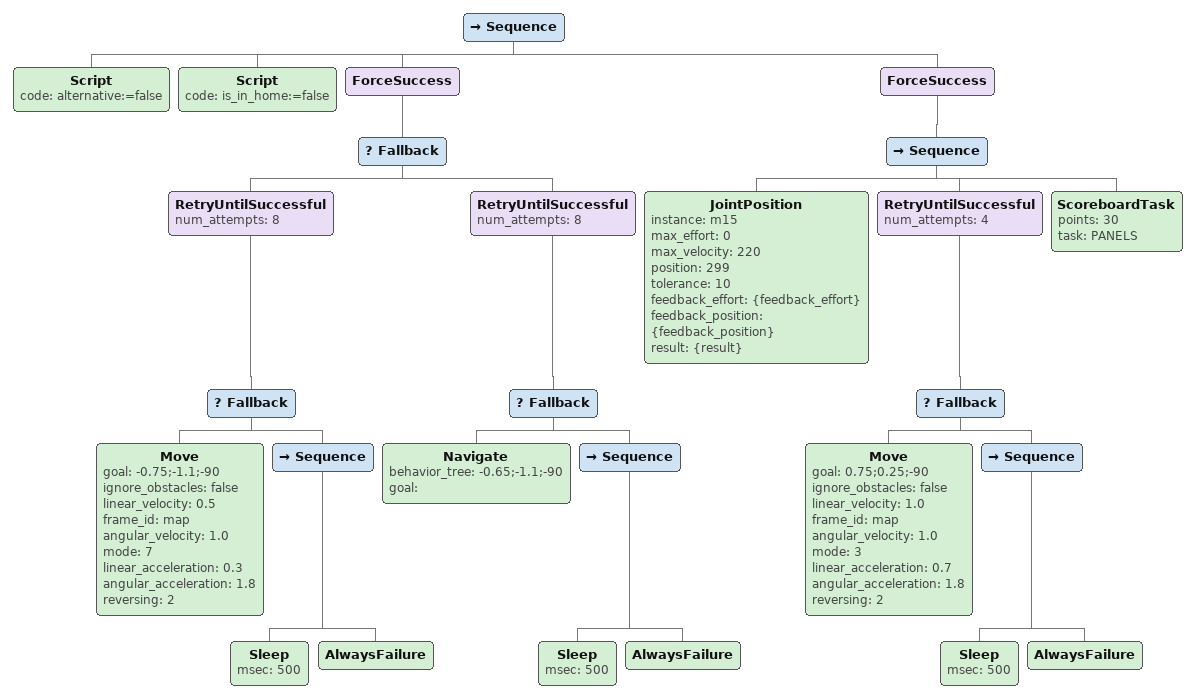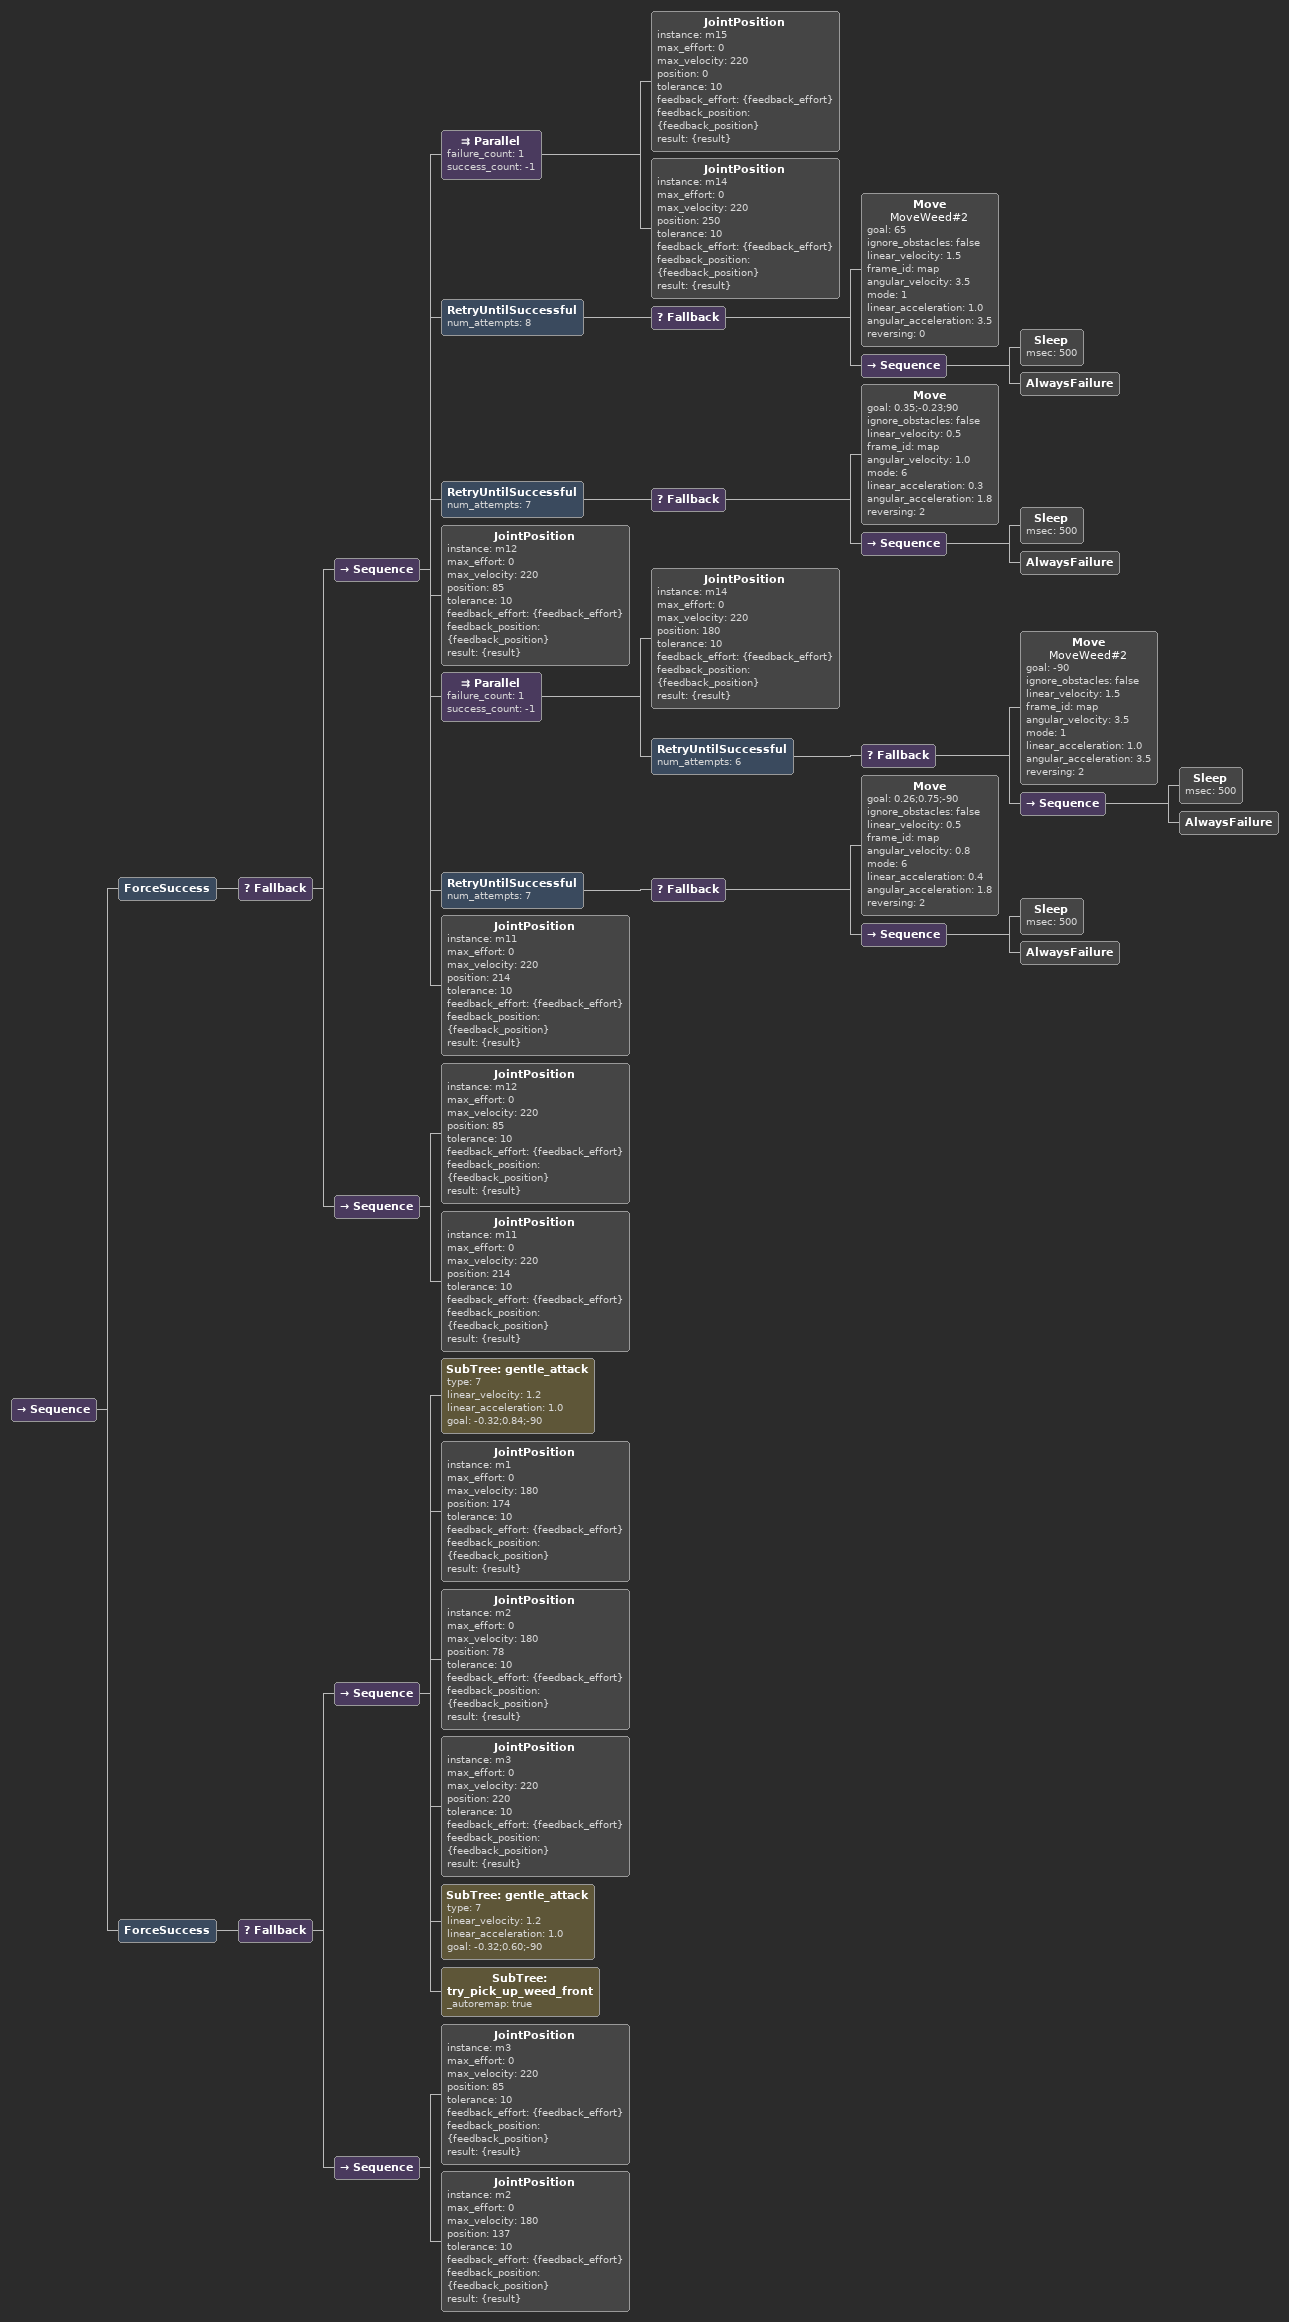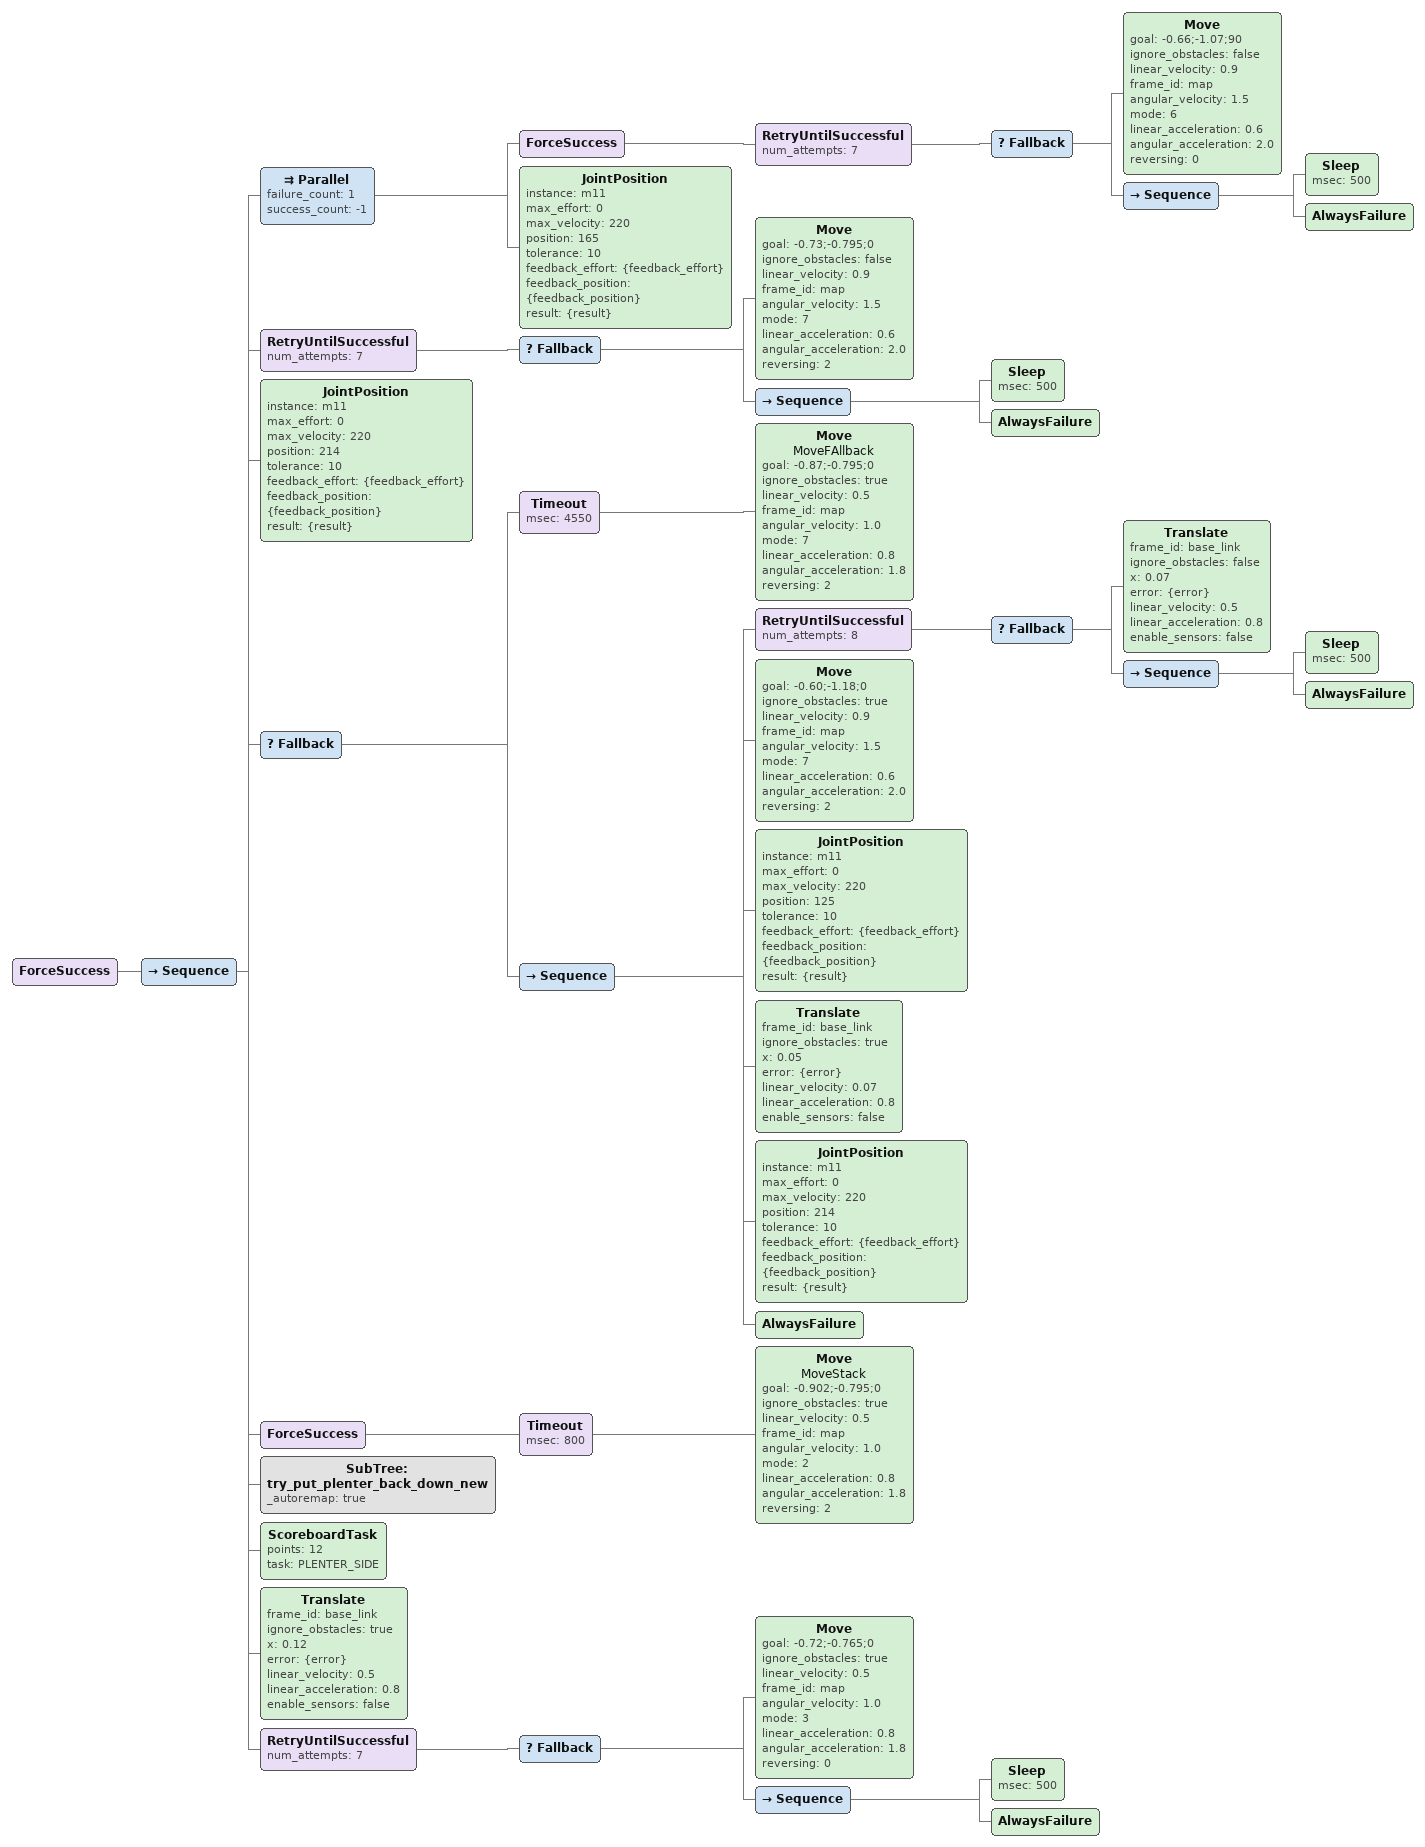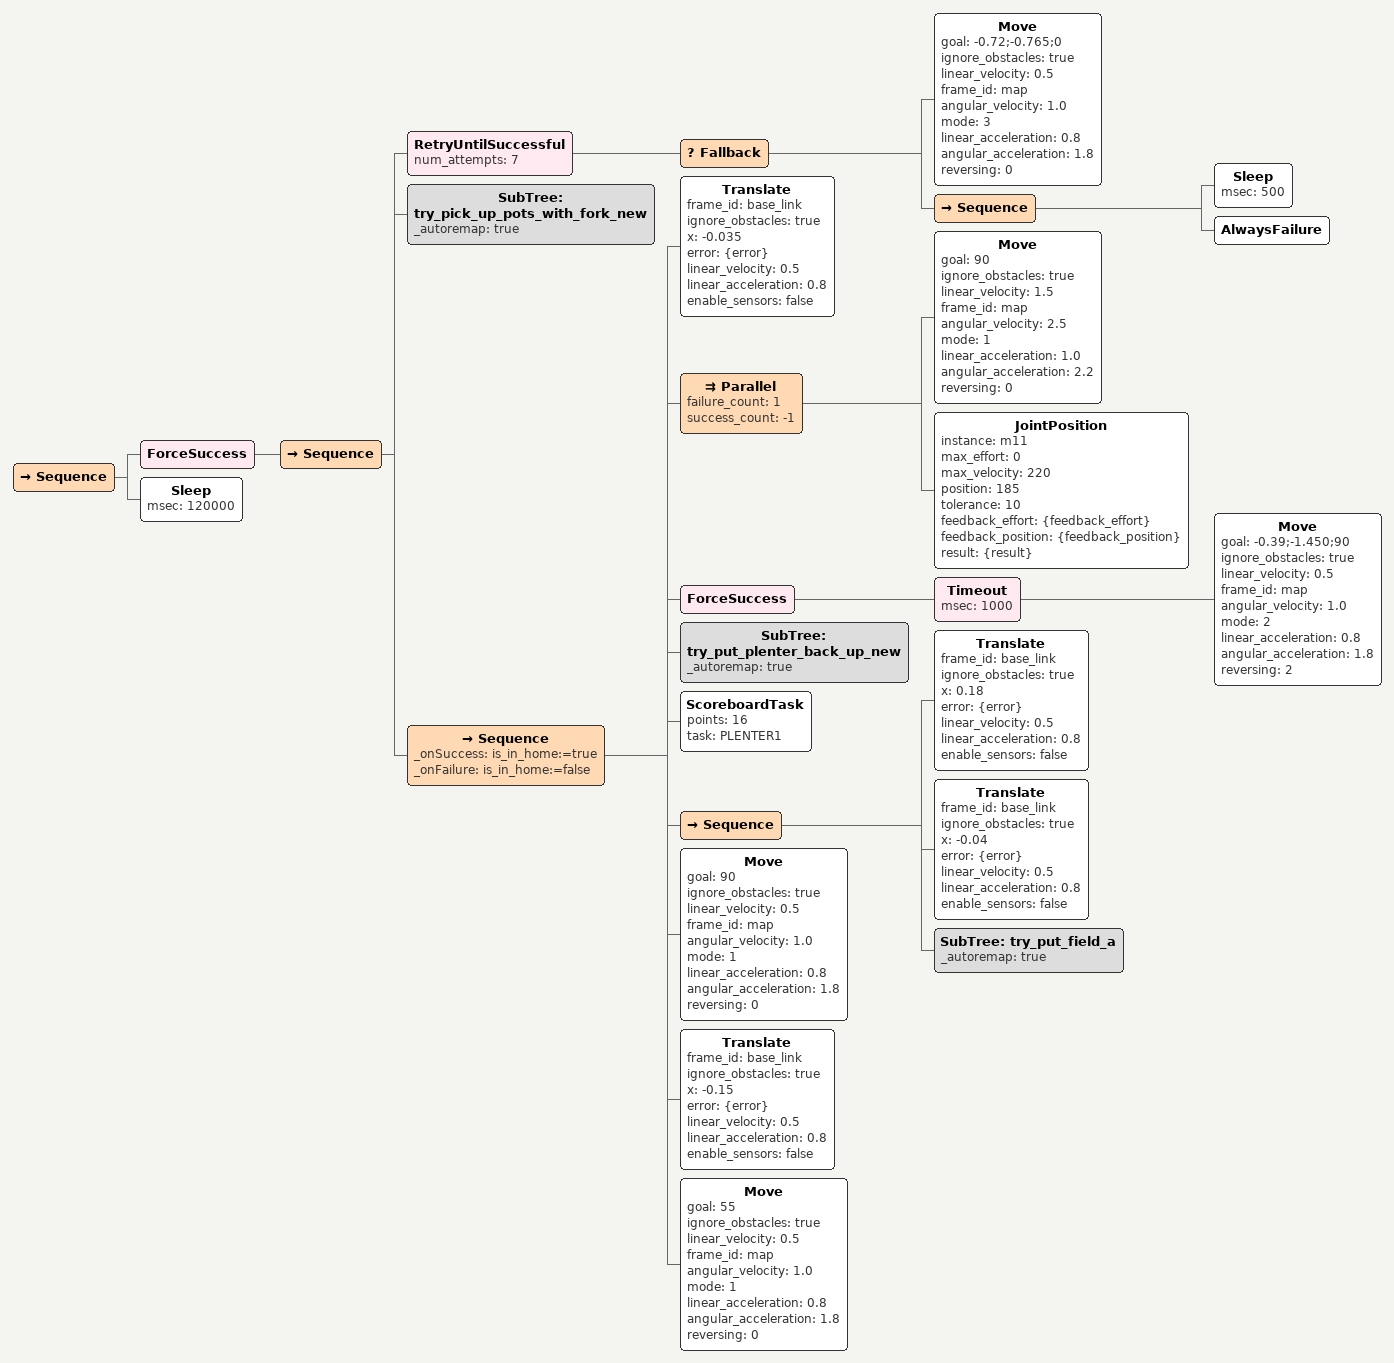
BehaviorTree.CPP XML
<Sequence>
  <Script code="alternative:=false"/>
  <Script code="is_in_home:=false"/>
  <ForceSuccess>
    <Fallback>
      <RetryUntilSuccessful num_attempts="8">
        <Fallback>
          <Move goal="-0.75;-1.1;-90" ignore_obstacles="false" linear_velocity="0.5" frame_id="map" angular_velocity="1.0" mode="7" linear_acceleration="0.3" angular_acceleration="1.8" reversing="2"/>
          <Sequence>
            <Sleep msec="500"/>
            <AlwaysFailure/>
          </Sequence>
        </Fallback>
      </RetryUntilSuccessful>
      <RetryUntilSuccessful num_attempts="8">
        <Fallback>
          <Navigate behavior_tree="-0.65;-1.1;-90" goal=""/>
          <Sequence>
            <Sleep msec="500"/>
            <AlwaysFailure/>
          </Sequence>
        </Fallback>
      </RetryUntilSuccessful>
    </Fallback>
  </ForceSuccess>
  <ForceSuccess>
    <Sequence>
      <JointPosition instance="m15" max_effort="0" max_velocity="220" position="299" tolerance="10" feedback_effort="{feedback_effort}" feedback_position="{feedback_position}" result="{result}"/>
      <RetryUntilSuccessful num_attempts="4">
        <Fallback>
          <Move goal="0.75;0.25;-90" ignore_obstacles="false" linear_velocity="1.0" frame_id="map" angular_velocity="1.0" mode="3" linear_acceleration="0.7" angular_acceleration="1.8" reversing="2"/>
          <Sequence>
            <Sleep msec="500"/>
            <AlwaysFailure/>
          </Sequence>
        </Fallback>
      </RetryUntilSuccessful>
      <ScoreboardTask points="30" task="PANELS"/>
    </Sequence>
  </ForceSuccess>
</Sequence>

<Sequence>
  <ForceSuccess>
    <Fallback>
      <Sequence>
        <Parallel failure_count="1" success_count="-1">
          <JointPosition instance="m15" max_effort="0" max_velocity="220" position="0" tolerance="10" feedback_effort="{feedback_effort}" feedback_position="{feedback_position}" result="{result}"/>
          <JointPosition instance="m14" max_effort="0" max_velocity="220" position="250" tolerance="10" feedback_effort="{feedback_effort}" feedback_position="{feedback_position}" result="{result}"/>
        </Parallel>
        <RetryUntilSuccessful num_attempts="8">
          <Fallback>
            <Move name="MoveWeed#2" goal="65" ignore_obstacles="false" linear_velocity="1.5" frame_id="map" angular_velocity="3.5" mode="1" linear_acceleration="1.0" angular_acceleration="3.5" reversing="0"/>
            <Sequence>
              <Sleep msec="500"/>
              <AlwaysFailure/>
            </Sequence>
          </Fallback>
        </RetryUntilSuccessful>
        <RetryUntilSuccessful num_attempts="7">
          <Fallback>
            <Move goal="0.35;-0.23;90" ignore_obstacles="false" linear_velocity="0.5" frame_id="map" angular_velocity="1.0" mode="6" linear_acceleration="0.3" angular_acceleration="1.8" reversing="2"/>
            <Sequence>
              <Sleep msec="500"/>
              <AlwaysFailure/>
            </Sequence>
          </Fallback>
        </RetryUntilSuccessful>
        <JointPosition instance="m12" max_effort="0" max_velocity="220" position="85" tolerance="10" feedback_effort="{feedback_effort}" feedback_position="{feedback_position}" result="{result}"/>
        <Parallel failure_count="1" success_count="-1">
          <JointPosition instance="m14" max_effort="0" max_velocity="220" position="180" tolerance="10" feedback_effort="{feedback_effort}" feedback_position="{feedback_position}" result="{result}"/>
          <RetryUntilSuccessful num_attempts="6">
            <Fallback>
              <Move name="MoveWeed#2" goal="-90" ignore_obstacles="false" linear_velocity="1.5" frame_id="map" angular_velocity="3.5" mode="1" linear_acceleration="1.0" angular_acceleration="3.5" reversing="2"/>
              <Sequence>
                <Sleep msec="500"/>
                <AlwaysFailure/>
              </Sequence>
            </Fallback>
          </RetryUntilSuccessful>
        </Parallel>
        <RetryUntilSuccessful num_attempts="7">
          <Fallback>
            <Move goal="0.26;0.75;-90" ignore_obstacles="false" linear_velocity="0.5" frame_id="map" angular_velocity="0.8" mode="6" linear_acceleration="0.4" angular_acceleration="1.8" reversing="2"/>
            <Sequence>
              <Sleep msec="500"/>
              <AlwaysFailure/>
            </Sequence>
          </Fallback>
        </RetryUntilSuccessful>
        <JointPosition instance="m11" max_effort="0" max_velocity="220" position="214" tolerance="10" feedback_effort="{feedback_effort}" feedback_position="{feedback_position}" result="{result}"/>
      </Sequence>
      <Sequence>
        <JointPosition instance="m12" max_effort="0" max_velocity="220" position="85" tolerance="10" feedback_effort="{feedback_effort}" feedback_position="{feedback_position}" result="{result}"/>
        <JointPosition instance="m11" max_effort="0" max_velocity="220" position="214" tolerance="10" feedback_effort="{feedback_effort}" feedback_position="{feedback_position}" result="{result}"/>
      </Sequence>
    </Fallback>
  </ForceSuccess>
  <ForceSuccess>
    <Fallback>
      <Sequence>
        <SubTree ID="gentle_attack" type="7" linear_velocity="1.2" linear_acceleration="1.0" goal="-0.32;0.84;-90"/>
        <JointPosition instance="m1" max_effort="0" max_velocity="180" position="174" tolerance="10" feedback_effort="{feedback_effort}" feedback_position="{feedback_position}" result="{result}"/>
        <JointPosition instance="m2" max_effort="0" max_velocity="180" position="78" tolerance="10" feedback_effort="{feedback_effort}" feedback_position="{feedback_position}" result="{result}"/>
        <JointPosition instance="m3" max_effort="0" max_velocity="220" position="220" tolerance="10" feedback_effort="{feedback_effort}" feedback_position="{feedback_position}" result="{result}"/>
        <SubTree ID="gentle_attack" type="7" linear_velocity="1.2" linear_acceleration="1.0" goal="-0.32;0.60;-90"/>
        <SubTree ID="try_pick_up_weed_front" _autoremap="true"/>
      </Sequence>
      <Sequence>
        <JointPosition instance="m3" max_effort="0" max_velocity="220" position="85" tolerance="10" feedback_effort="{feedback_effort}" feedback_position="{feedback_position}" result="{result}"/>
        <JointPosition instance="m2" max_effort="0" max_velocity="180" position="137" tolerance="10" feedback_effort="{feedback_effort}" feedback_position="{feedback_position}" result="{result}"/>
      </Sequence>
    </Fallback>
  </ForceSuccess>
</Sequence>

<ForceSuccess>
  <Sequence>
    <Parallel failure_count="1" success_count="-1">
      <ForceSuccess>
        <RetryUntilSuccessful num_attempts="7">
          <Fallback>
            <Move goal="-0.66;-1.07;90" ignore_obstacles="false" linear_velocity="0.9" frame_id="map" angular_velocity="1.5" mode="6" linear_acceleration="0.6" angular_acceleration="2.0" reversing="0"/>
            <Sequence>
              <Sleep msec="500"/>
              <AlwaysFailure/>
            </Sequence>
          </Fallback>
        </RetryUntilSuccessful>
      </ForceSuccess>
      <JointPosition instance="m11" max_effort="0" max_velocity="220" position="165" tolerance="10" feedback_effort="{feedback_effort}" feedback_position="{feedback_position}" result="{result}"/>
    </Parallel>
    <RetryUntilSuccessful num_attempts="7">
      <Fallback>
        <Move goal="-0.73;-0.795;0" ignore_obstacles="false" linear_velocity="0.9" frame_id="map" angular_velocity="1.5" mode="7" linear_acceleration="0.6" angular_acceleration="2.0" reversing="2"/>
        <Sequence>
          <Sleep msec="500"/>
          <AlwaysFailure/>
        </Sequence>
      </Fallback>
    </RetryUntilSuccessful>
    <JointPosition instance="m11" max_effort="0" max_velocity="220" position="214" tolerance="10" feedback_effort="{feedback_effort}" feedback_position="{feedback_position}" result="{result}"/>
    <Fallback>
      <Timeout msec="4550">
        <Move name="MoveFAllback" goal="-0.87;-0.795;0" ignore_obstacles="true" linear_velocity="0.5" frame_id="map" angular_velocity="1.0" mode="7" linear_acceleration="0.8" angular_acceleration="1.8" reversing="2"/>
      </Timeout>
      <Sequence>
        <RetryUntilSuccessful num_attempts="8">
          <Fallback>
            <Translate frame_id="base_link" ignore_obstacles="false" x="0.07" error="{error}" linear_velocity="0.5" linear_acceleration="0.8" enable_sensors="false"/>
            <Sequence>
              <Sleep msec="500"/>
              <AlwaysFailure/>
            </Sequence>
          </Fallback>
        </RetryUntilSuccessful>
        <Move goal="-0.60;-1.18;0" ignore_obstacles="true" linear_velocity="0.9" frame_id="map" angular_velocity="1.5" mode="7" linear_acceleration="0.6" angular_acceleration="2.0" reversing="2"/>
        <JointPosition instance="m11" max_effort="0" max_velocity="220" position="125" tolerance="10" feedback_effort="{feedback_effort}" feedback_position="{feedback_position}" result="{result}"/>
        <Translate frame_id="base_link" ignore_obstacles="true" x="0.05" error="{error}" linear_velocity="0.07" linear_acceleration="0.8" enable_sensors="false"/>
        <JointPosition instance="m11" max_effort="0" max_velocity="220" position="214" tolerance="10" feedback_effort="{feedback_effort}" feedback_position="{feedback_position}" result="{result}"/>
        <AlwaysFailure/>
      </Sequence>
    </Fallback>
    <ForceSuccess>
      <Timeout msec="800">
        <Move name="MoveStack" goal="-0.902;-0.795;0" ignore_obstacles="true" linear_velocity="0.5" frame_id="map" angular_velocity="1.0" mode="2" linear_acceleration="0.8" angular_acceleration="1.8" reversing="2"/>
      </Timeout>
    </ForceSuccess>
    <SubTree ID="try_put_plenter_back_down_new" _autoremap="true"/>
    <ScoreboardTask points="12" task="PLENTER_SIDE"/>
    <Translate frame_id="base_link" ignore_obstacles="true" x="0.12" error="{error}" linear_velocity="0.5" linear_acceleration="0.8" enable_sensors="false"/>
    <RetryUntilSuccessful num_attempts="7">
      <Fallback>
        <Move goal="-0.72;-0.765;0" ignore_obstacles="true" linear_velocity="0.5" frame_id="map" angular_velocity="1.0" mode="3" linear_acceleration="0.8" angular_acceleration="1.8" reversing="0"/>
        <Sequence>
          <Sleep msec="500"/>
          <AlwaysFailure/>
        </Sequence>
      </Fallback>
    </RetryUntilSuccessful>
  </Sequence>
</ForceSuccess>

<Sequence>
  <ForceSuccess>
    <Sequence>
      <RetryUntilSuccessful num_attempts="7">
        <Fallback>
          <Move goal="-0.72;-0.765;0" ignore_obstacles="true" linear_velocity="0.5" frame_id="map" angular_velocity="1.0" mode="3" linear_acceleration="0.8" angular_acceleration="1.8" reversing="0"/>
          <Sequence>
            <Sleep msec="500"/>
            <AlwaysFailure/>
          </Sequence>
        </Fallback>
      </RetryUntilSuccessful>
      <SubTree ID="try_pick_up_pots_with_fork_new" _autoremap="true"/>
      <Sequence _onSuccess="is_in_home:=true" _onFailure="is_in_home:=false">
        <Translate frame_id="base_link" ignore_obstacles="true" x="-0.035" error="{error}" linear_velocity="0.5" linear_acceleration="0.8" enable_sensors="false"/>
        <Parallel failure_count="1" success_count="-1">
          <Move goal="90" ignore_obstacles="true" linear_velocity="1.5" frame_id="map" angular_velocity="2.5" mode="1" linear_acceleration="1.0" angular_acceleration="2.2" reversing="0"/>
          <JointPosition instance="m11" max_effort="0" max_velocity="220" position="185" tolerance="10" feedback_effort="{feedback_effort}" feedback_position="{feedback_position}" result="{result}"/>
        </Parallel>
        <ForceSuccess>
          <Timeout msec="1000">
            <Move goal="-0.39;-1.450;90" ignore_obstacles="true" linear_velocity="0.5" frame_id="map" angular_velocity="1.0" mode="2" linear_acceleration="0.8" angular_acceleration="1.8" reversing="2"/>
          </Timeout>
        </ForceSuccess>
        <SubTree ID="try_put_plenter_back_up_new" _autoremap="true"/>
        <ScoreboardTask points="16" task="PLENTER1"/>
        <Sequence>
          <Translate frame_id="base_link" ignore_obstacles="true" x="0.18" error="{error}" linear_velocity="0.5" linear_acceleration="0.8" enable_sensors="false"/>
          <Translate frame_id="base_link" ignore_obstacles="true" x="-0.04" error="{error}" linear_velocity="0.5" linear_acceleration="0.8" enable_sensors="false"/>
          <SubTree ID="try_put_field_a" _autoremap="true"/>
        </Sequence>
        <Move goal="90" ignore_obstacles="true" linear_velocity="0.5" frame_id="map" angular_velocity="1.0" mode="1" linear_acceleration="0.8" angular_acceleration="1.8" reversing="0"/>
        <Translate frame_id="base_link" ignore_obstacles="true" x="-0.15" error="{error}" linear_velocity="0.5" linear_acceleration="0.8" enable_sensors="false"/>
        <Move goal="55" ignore_obstacles="true" linear_velocity="0.5" frame_id="map" angular_velocity="1.0" mode="1" linear_acceleration="0.8" angular_acceleration="1.8" reversing="0"/>
      </Sequence>
    </Sequence>
  </ForceSuccess>
  <Sleep msec="120000"/>
</Sequence>
